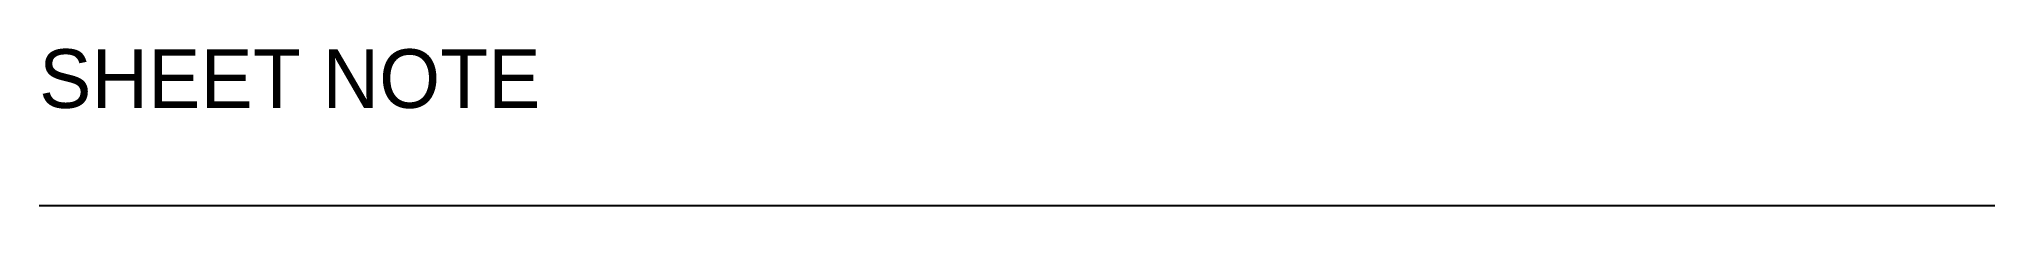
# Paper-space layout 'Layout1' of a CAD drawing. Header units: millimetres. Extents: x 0 to 100, y 0 to 8.
import ezdxf

# ---------------------------------------------------------------- set-up
doc = ezdxf.new("R2010")
doc.units = ezdxf.units.MM
doc.header["$MEASUREMENT"] = 0
doc.layers.add('TXT', color=2, linetype='Continuous')
doc.layers.add('VIS', color=1, linetype='Continuous')

psp = doc.layouts.get("Layout1")

# ---------------------------------------------------------------- linework, layer by layer
at = {"layer": 'VIS'}
psp.add_line((0, 0), (100, 0), dxfattribs=at)

# ---------------------------------------------------------------- texts
at = {"layer": 'TXT'}
psp.add_text('SHEET NOTE', height=3, dxfattribs=at).set_placement((0, 5))

doc.saveas('drawing.dxf')
